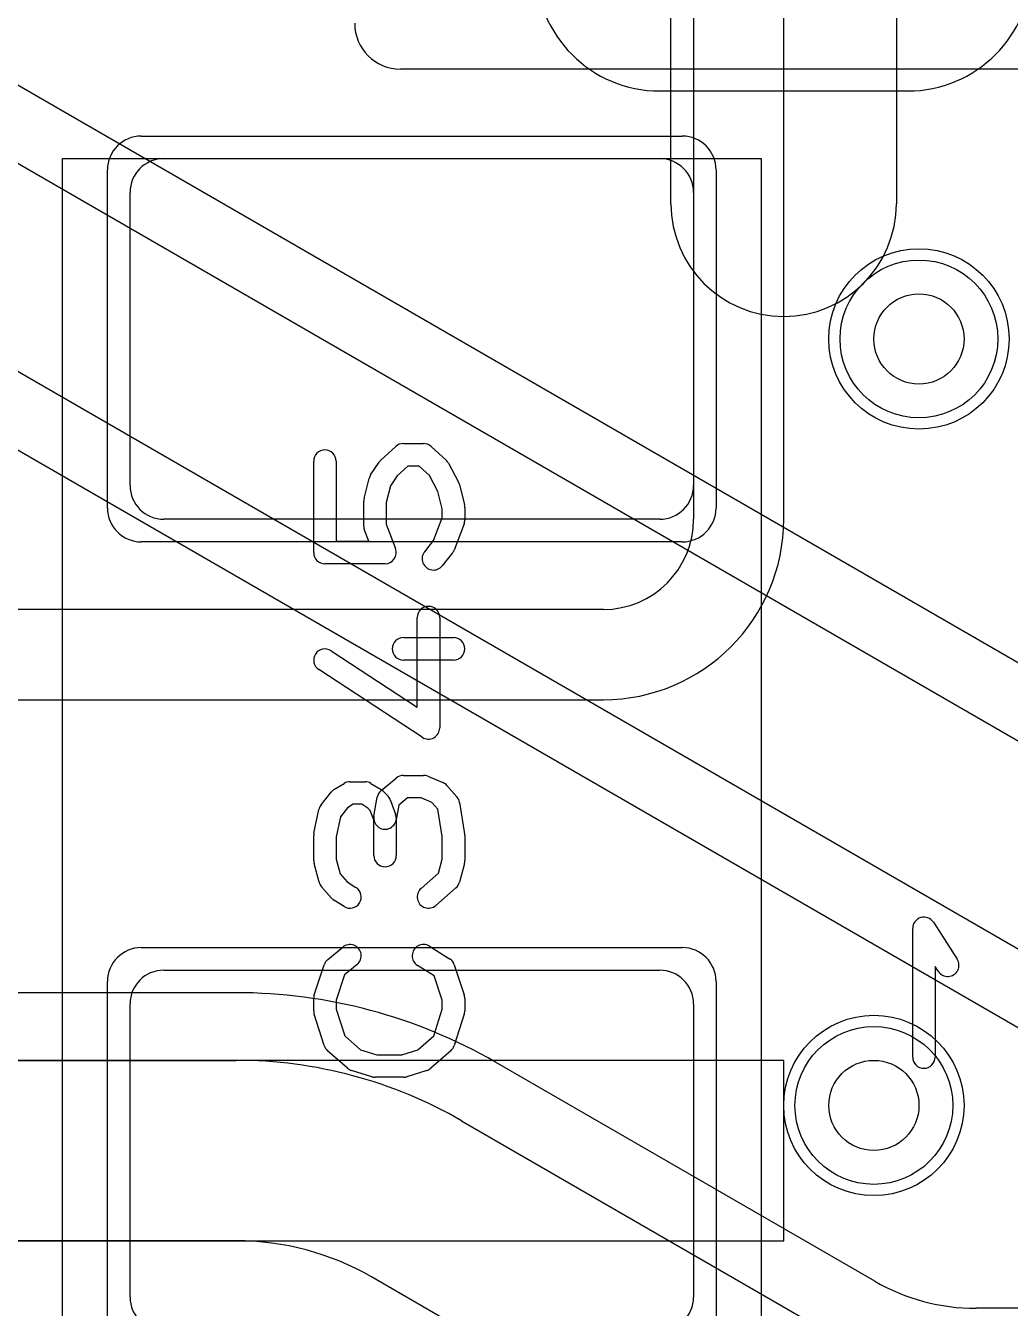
# Model space of a CAD drawing. Extents: x 0 to 20.5, y -1 to 20.
# Drawn here: x 11.319 to 13.503, y 4.65 to 7.495 of the extents above; entities that cross this region are included whole.
import ezdxf

# ---------------------------------------------------------------- set-up
doc = ezdxf.new("R2010")
doc.units = 0
for name, color, linetype in [('Hole', 1, 'CONTINUOUS'), ('L1', 3, 'CONTINUOUS'), ('L2', 3, 'CONTINUOUS'), ('L3', 3, 'CONTINUOUS'), ('L4', 3, 'CONTINUOUS'), ('MetalMask-A', 176, 'CONTINUOUS'), ('PartsArea-A', 111, 'CONTINUOUS'), ('PartsSilk-A', 221, 'CONTINUOUS'), ('PartsSilk-B', 221, 'CONTINUOUS'), ('Resist-A', 2, 'CONTINUOUS'), ('Resist-B', 2, 'CONTINUOUS'), ('Silk-A', 140, 'CONTINUOUS')]:
    doc.layers.add(name, color=color, linetype=linetype)

msp = doc.modelspace()

# ---------------------------------------------------------------- linework, layer by layer
at = {"layer": 'Hole'}
for centre in [(13.3, 6.8), (13.2, 5.1)]:
    msp.add_circle(centre, 0.1, dxfattribs=at)
at = {"layer": 'L1'}
for p, q in [((12.8, 8.2), (12.8, 6.4)), ((13.00004, 6.4), (13.00004, 8.2)), ((11.625, 7.2), (12.725, 7.2)), ((11.55, 6.475), (11.55, 7.125)), ((12.8, 7.125), (12.8, 6.475)), ((12.725, 6.4), (11.625, 6.4)), ((12.6, 6.2), (4.6, 6.2)), ((4.6, 5.99996), (12.6, 5.99996)), ((11.625, 5.4), (12.725, 5.4)), ((11.55, 4.675), (11.55, 5.325)), ((12.8, 5.325), (12.8, 4.675)), ((13, 5.2), (10.3, 5.2)), ((13, 4.8), (13, 5.2)), ((10.3, 4.8), (13, 4.8))]:
    msp.add_line(p, q, dxfattribs=at)
for centre in [(13.3, 6.8), (13.2, 5.1)]:
    msp.add_circle(centre, 0.2, dxfattribs=at)
for centre, radius, start, end in [((11.625, 7.125), 0.075, 90, 180), ((12.725, 7.125), 0.075, 0, 90), ((11.625, 6.475), 0.075, 180, -90), ((12.725, 6.475), 0.075, -90, 0), ((12.6, 6.4), 0.2, -90, 0), ((12.6, 6.4), 0.40004, -90, 0), ((11.625, 5.325), 0.075, 90, 180), ((12.725, 5.325), 0.075, 0, 90), ((11.625, 4.675), 0.075, 180, -90), ((12.725, 4.675), 0.075, -90, 0)]:
    msp.add_arc(centre, radius, start, end, dxfattribs=at)
at = {"layer": 'L2'}
for centre in [(13.3, 6.8), (13.2, 5.1)]:
    msp.add_circle(centre, 0.2, dxfattribs=at)
at = {"layer": 'L3'}
for centre in [(13.3, 6.8), (13.2, 5.1)]:
    msp.add_circle(centre, 0.2, dxfattribs=at)
at = {"layer": 'L4'}
for p, q in [((12.75, 7.1), (12.75, 8.775)), ((13.25, 8.775), (13.25, 7.1)), ((14.17501, 5.70314), (10.03053, 8.09596)), ((9.95551, 7.96603), (14.1, 5.57321)), ((13.9, 5.22679), (9.75551, 7.61962)), ((9.68051, 7.48968), (13.82498, 5.09686)), ((12.725, 7.34996), (13.275, 7.34996)), ((11.78565, 5.35004), (9.79282, 5.35004)), ((9.79282, 5.2), (11.78565, 5.2)), ((13.20183, 4.71032), (12.36067, 5.19596)), ((12.28565, 5.06603), (13.12682, 4.58038)), ((11.78565, 4.8), (9.79282, 4.8)), ((12.92682, 4.23397), (12.08565, 4.71962)), ((15.28757, 4.65004), (13.42681, 4.65004))]:
    msp.add_line(p, q, dxfattribs=at)
for centre in [(13.3, 6.8), (13.2, 5.1)]:
    msp.add_circle(centre, 0.2, dxfattribs=at)
for centre, radius, start, end in [((12.725, 7.625), 0.27504, 180, -90), ((13.275, 7.625), 0.27504, -90, 0), ((13, 7.1), 0.25, 180, 0), ((11.78565, 4.2), 1.15004, 59.9999, 90), ((11.78565, 4.2), 1, 60.00013, 90), ((11.78565, 4.2), 0.6, 60.00023, 90), ((13.42681, 5.1), 0.44996, -119.9998, -90)]:
    msp.add_arc(centre, radius, start, end, dxfattribs=at)
at = {"layer": 'MetalMask-A'}
for p, q in [((11.625, 7.2), (12.725, 7.2)), ((11.55, 6.475), (11.55, 7.125)), ((12.8, 7.125), (12.8, 6.475)), ((12.725, 6.4), (11.625, 6.4)), ((11.625, 5.4), (12.725, 5.4)), ((11.55, 4.675), (11.55, 5.325)), ((12.8, 5.325), (12.8, 4.675))]:
    msp.add_line(p, q, dxfattribs=at)
for centre, start, end in [((11.625, 7.125), 90, 180), ((12.725, 7.125), 0, 90), ((11.625, 6.475), 180, -90), ((12.725, 6.475), -90, 0), ((11.625, 5.325), 90, 180), ((12.725, 5.325), 0, 90), ((11.625, 4.675), 180, -90), ((12.725, 4.675), -90, 0)]:
    msp.add_arc(centre, 0.075, start, end, dxfattribs=at)
at = {"layer": 'PartsArea-A'}
for p, q in [((11.4, 4.6), (11.4, 7.2)), ((11.4, 7.2), (12.95, 7.2)), ((12.95, 7.2), (12.95, 4.6))]:
    msp.add_line(p, q, dxfattribs=at)
at = {"layer": 'PartsSilk-A'}
for p, q in [((13.95, 7.3984), (12.15, 7.3984)), ((12.10625, 6.53093), (12.13958, 6.56149)), ((12.15648, 6.56806), (12.20093, 6.56806)), ((12.21783, 6.56149), (12.25116, 6.53093)), ((11.95741, 6.32639), (11.95741, 6.52917)), ((12.00741, 6.52917), (12.00741, 6.35139)), ((12.08383, 6.49859), (12.10235, 6.52637)), ((12.16621, 6.51806), (12.14227, 6.49612)), ((12.1912, 6.51806), (12.16621, 6.51806)), ((12.21421, 6.49696), (12.1912, 6.51806)), ((12.25632, 6.52426), (12.27854, 6.48259)), ((12.06927, 6.44634), (12.08038, 6.49078)), ((12.14227, 6.49612), (12.12783, 6.47446)), ((12.23297, 6.46178), (12.21421, 6.49696)), ((12.12783, 6.47446), (12.11852, 6.4372)), ((12.24259, 6.42331), (12.23297, 6.46178)), ((12.28073, 6.47689), (12.29184, 6.43245)), ((12.06852, 6.38472), (12.06852, 6.44028)), ((12.11852, 6.4372), (12.11852, 6.38932)), ((12.2234, 6.35284), (12.24259, 6.40321)), ((12.24259, 6.40321), (12.24259, 6.42331)), ((12.29259, 6.42639), (12.29259, 6.39861)), ((12.07946, 6.35139), (12.07016, 6.37582)), ((12.11852, 6.38932), (12.1391, 6.33529)), ((12.29095, 6.38971), (12.26873, 6.33138)), ((12.00741, 6.35139), (12.07946, 6.35139)), ((12.20363, 6.32812), (12.2234, 6.35284)), ((12.26489, 6.32466), (12.24267, 6.29688)), ((12.11574, 6.30139), (11.98241, 6.30139)), ((12.18704, 5.98369), (12.18704, 6.18194)), ((12.23704, 6.18194), (12.23704, 5.9375)), ((12.15648, 6.1375), (12.26759, 6.1375)), ((11.99608, 6.10843), (12.18704, 5.98369)), ((12.19837, 5.91657), (11.96874, 6.06657)), ((12.26759, 6.0875), (12.15648, 6.0875)), ((12.15648, 5.83194), (12.20093, 5.83194)), ((12.00249, 5.80037), (12.02471, 5.81426)), ((12.03796, 5.81806), (12.0713, 5.81806)), ((12.08455, 5.81426), (12.10677, 5.80037)), ((12.10715, 5.79838), (12.14048, 5.82615)), ((12.21054, 5.83002), (12.24387, 5.81614)), ((12.25295, 5.80967), (12.27517, 5.78467)), ((11.974, 5.76701), (11.99622, 5.79479)), ((12.09113, 5.74188), (12.09854, 5.78355)), ((12.1112, 5.79685), (12.12231, 5.78574)), ((12.12813, 5.7766), (12.13924, 5.74604)), ((12.16553, 5.78194), (12.14617, 5.76581)), ((12.19593, 5.78194), (12.16553, 5.78194)), ((12.21937, 5.77218), (12.19593, 5.78194)), ((11.95795, 5.70376), (11.96906, 5.75654)), ((12.0326, 5.76023), (12.01676, 5.74042)), ((12.04513, 5.76806), (12.0326, 5.76023)), ((12.06413, 5.76806), (12.04513, 5.76806)), ((12.07785, 5.75948), (12.06413, 5.76806)), ((12.08303, 5.7543), (12.07785, 5.75948)), ((12.09074, 5.7331), (12.08303, 5.7543)), ((12.14617, 5.76581), (12.14035, 5.73312)), ((12.23295, 5.75691), (12.21937, 5.77218)), ((12.24259, 5.69662), (12.23295, 5.75691)), ((12.28117, 5.77201), (12.29228, 5.70256)), ((12.01676, 5.74042), (12.00741, 5.69601)), ((12.09074, 5.65417), (12.09074, 5.7331)), ((12.14074, 5.7375), (12.14074, 5.65417)), ((11.95741, 5.64306), (11.95741, 5.69861)), ((12.00741, 5.69601), (12.00741, 5.64634)), ((12.24259, 5.64634), (12.24259, 5.69662)), ((12.29259, 5.69861), (12.29259, 5.64306)), ((11.96936, 5.59495), (11.95825, 5.63662)), ((12.00741, 5.64634), (12.01615, 5.61356)), ((12.23429, 5.61519), (12.24259, 5.64634)), ((12.29175, 5.63662), (12.28064, 5.59495)), ((12.01615, 5.61356), (12.03204, 5.59568)), ((12.19558, 5.58131), (12.23429, 5.61519)), ((11.99705, 5.55978), (11.97483, 5.58478)), ((12.03204, 5.59568), (12.05121, 5.5837)), ((12.27294, 5.58258), (12.2285, 5.54369)), ((12.02471, 5.5413), (12.00249, 5.55519)), ((11.98863, 5.42338), (12.02196, 5.45115)), ((12.21418, 5.45314), (12.25862, 5.42537)), ((11.95869, 5.3454), (11.98091, 5.41207)), ((12.05396, 5.41273), (12.0261, 5.38952)), ((12.2245, 5.38773), (12.18768, 5.41074)), ((12.26909, 5.41207), (12.29131, 5.3454)), ((12.0261, 5.38952), (12.00741, 5.33344)), ((12.24259, 5.33344), (12.2245, 5.38773)), ((11.95741, 5.30972), (11.95741, 5.3375)), ((12.00741, 5.33344), (12.00741, 5.31362)), ((12.24259, 5.31362), (12.24259, 5.33344)), ((12.29259, 5.3375), (12.29259, 5.30972)), ((11.98082, 5.23266), (11.9586, 5.3021)), ((12.00741, 5.31362), (12.02632, 5.25452)), ((12.22368, 5.25452), (12.24259, 5.31362)), ((12.2914, 5.3021), (12.26918, 5.23266)), ((12.02632, 5.25452), (12.06156, 5.22368)), ((12.18844, 5.22368), (12.22368, 5.25452)), ((12.03261, 5.18258), (11.98817, 5.22147)), ((12.06156, 5.22368), (12.09734, 5.2125)), ((12.09734, 5.2125), (12.15266, 5.2125)), ((12.15266, 5.2125), (12.18844, 5.22368)), ((12.26183, 5.22147), (12.21739, 5.18258)), ((12.08606, 5.16364), (12.04161, 5.17753)), ((12.15648, 5.1625), (12.09352, 5.1625)), ((12.20839, 5.17753), (12.16394, 5.16364))]:
    msp.add_line(p, q, dxfattribs=at)
for centre, radius, start, end in [((12.15, 7.5), 0.1016, 180, -90), ((11.98241, 6.52917), 0.025, 0, 180), ((12.15648, 6.54306), 0.025, 90, 132.51745), ((12.20093, 6.54306), 0.025, 47.4797, 90), ((12.12315, 6.5125), 0.025, 132.5203, 146.30993), ((12.23426, 6.5125), 0.025, 28.0617, 47.48255), ((12.10463, 6.48472), 0.025, 146.30358, 165.96376), ((12.25648, 6.47083), 0.025, 14.03068, 28.0682), ((12.09352, 6.44028), 0.025, 165.96932, 180), ((12.26759, 6.42639), 0.025, 0, 14.03624), ((12.09352, 6.38472), 0.025, 180, -159.14636), ((12.26759, 6.39861), 0.025, -20.8565, 0), ((11.98241, 6.32639), 0.025, 180, -90), ((12.11574, 6.32639), 0.025, -90, 20.8565), ((12.22315, 6.3125), 0.025, 141.33303, -38.65478), ((12.24537, 6.34028), 0.025, -38.66697, -20.85364), ((12.21204, 6.18194), 0.025, 0, 180), ((12.15648, 6.1125), 0.025, 90, -90), ((12.26759, 6.1125), 0.025, -90, 90), ((11.98241, 6.0875), 0.025, 56.85026, -123.15356), ((12.21204, 5.9375), 0.025, -123.14974, 0), ((12.15648, 5.80694), 0.025, 90, 129.8005), ((12.20093, 5.80694), 0.025, 67.39424, 90), ((12.03796, 5.79306), 0.025, 90, 122.01002), ((12.0713, 5.79306), 0.025, 57.99462, 90), ((12.23426, 5.79306), 0.025, 41.62783, 67.39112), ((12.01574, 5.77917), 0.025, 122.00538, 141.34522), ((12.12315, 5.77917), 0.025, 129.7909, 169.91674), ((12.09352, 5.77917), 0.025, 45, 57.98998), ((12.10463, 5.76806), 0.025, 19.97136, 45), ((12.25648, 5.76806), 0.025, 9.08937, 41.63069), ((11.99352, 5.75139), 0.025, 141.33303, 168.11298), ((12.11574, 5.7375), 0.025, 169.90837, -10.08326), ((12.11574, 5.7375), 0.025, 0, 19.97859), ((11.98241, 5.69861), 0.025, 168.11016, 180), ((12.26759, 5.69861), 0.025, 0, 9.08867), ((11.98241, 5.64306), 0.025, 180, -165.07115), ((12.11574, 5.65417), 0.025, 180, 0), ((12.26759, 5.64306), 0.025, -14.92551, 0), ((11.99352, 5.60139), 0.025, -165.07449, -138.36931), ((12.03796, 5.5625), 0.025, -122.00538, 57.98998), ((12.21204, 5.5625), 0.025, 131.18808, -48.81042), ((12.25648, 5.60139), 0.025, -48.81192, -14.92885), ((12.01574, 5.57639), 0.025, -138.37217, -122.01002), ((12.03796, 5.43194), 0.025, -50.2091, 129.8005), ((12.20093, 5.43194), 0.025, 57.99462, -122.00075), ((12.00463, 5.40417), 0.025, 129.7909, 161.57954), ((12.24537, 5.40417), 0.025, 18.42046, 57.99462), ((11.98241, 5.3375), 0.025, 161.57954, 180), ((12.26759, 5.3375), 0.025, 0, 18.42046), ((11.98241, 5.30972), 0.025, 180, -162.25358), ((12.26759, 5.30972), 0.025, -17.74642, 0), ((12.00463, 5.24028), 0.025, -162.25358, -131.18808), ((12.24537, 5.24028), 0.025, -48.81192, -17.74642), ((12.04907, 5.20139), 0.025, -131.18808, -107.36223), ((12.20093, 5.20139), 0.025, -72.63777, -48.81192), ((12.09352, 5.1875), 0.025, -107.36223, -90), ((12.15648, 5.1875), 0.025, -90, -72.63777)]:
    msp.add_arc(centre, radius, start, end, dxfattribs=at)
at = {"layer": 'PartsSilk-B'}
for p, q in [((13.28611, 5.20741), (13.28611, 5.49259)), ((13.33209, 5.50618), (13.38487, 5.4247)), ((13.34291, 5.39752), (13.33611, 5.40801)), ((13.33611, 5.40801), (13.33611, 5.20741))]:
    msp.add_line(p, q, dxfattribs=at)
for centre, start, end in [((13.31111, 5.49259), 32.93354, 180), ((13.36389, 5.41111), -147.06646, 32.93381), ((13.31111, 5.20741), 180, 0)]:
    msp.add_arc(centre, 0.025, start, end, dxfattribs=at)
at = {"layer": 'Resist-A'}
for p, q in [((11.575, 7.25), (12.775, 7.25)), ((11.5, 6.425), (11.5, 7.175)), ((12.85, 7.175), (12.85, 6.425)), ((12.775, 6.35), (11.575, 6.35)), ((11.575, 5.45), (12.775, 5.45)), ((11.5, 4.625), (11.5, 5.375)), ((12.85, 5.375), (12.85, 4.625))]:
    msp.add_line(p, q, dxfattribs=at)
for centre in [(13.3, 6.8), (13.2, 5.1)]:
    msp.add_circle(centre, 0.175, dxfattribs=at)
for centre, start, end in [((11.575, 7.175), 90, 180), ((12.775, 7.175), 0, 90), ((11.575, 6.425), 180, -90), ((12.775, 6.425), -90, 0), ((11.575, 5.375), 90, 180), ((12.775, 5.375), 0, 90)]:
    msp.add_arc(centre, 0.075, start, end, dxfattribs=at)
at = {"layer": 'Resist-B'}
for centre in [(13.3, 6.8), (13.2, 5.1)]:
    msp.add_circle(centre, 0.175, dxfattribs=at)
at = {"layer": 'Silk-A'}
msp.add_line((13.65665, 7.3984), (12.15, 7.3984), dxfattribs=at)
msp.add_arc((12.15, 7.5), 0.1016, 180, -90, dxfattribs=at)

doc.saveas('drawing.dxf')
